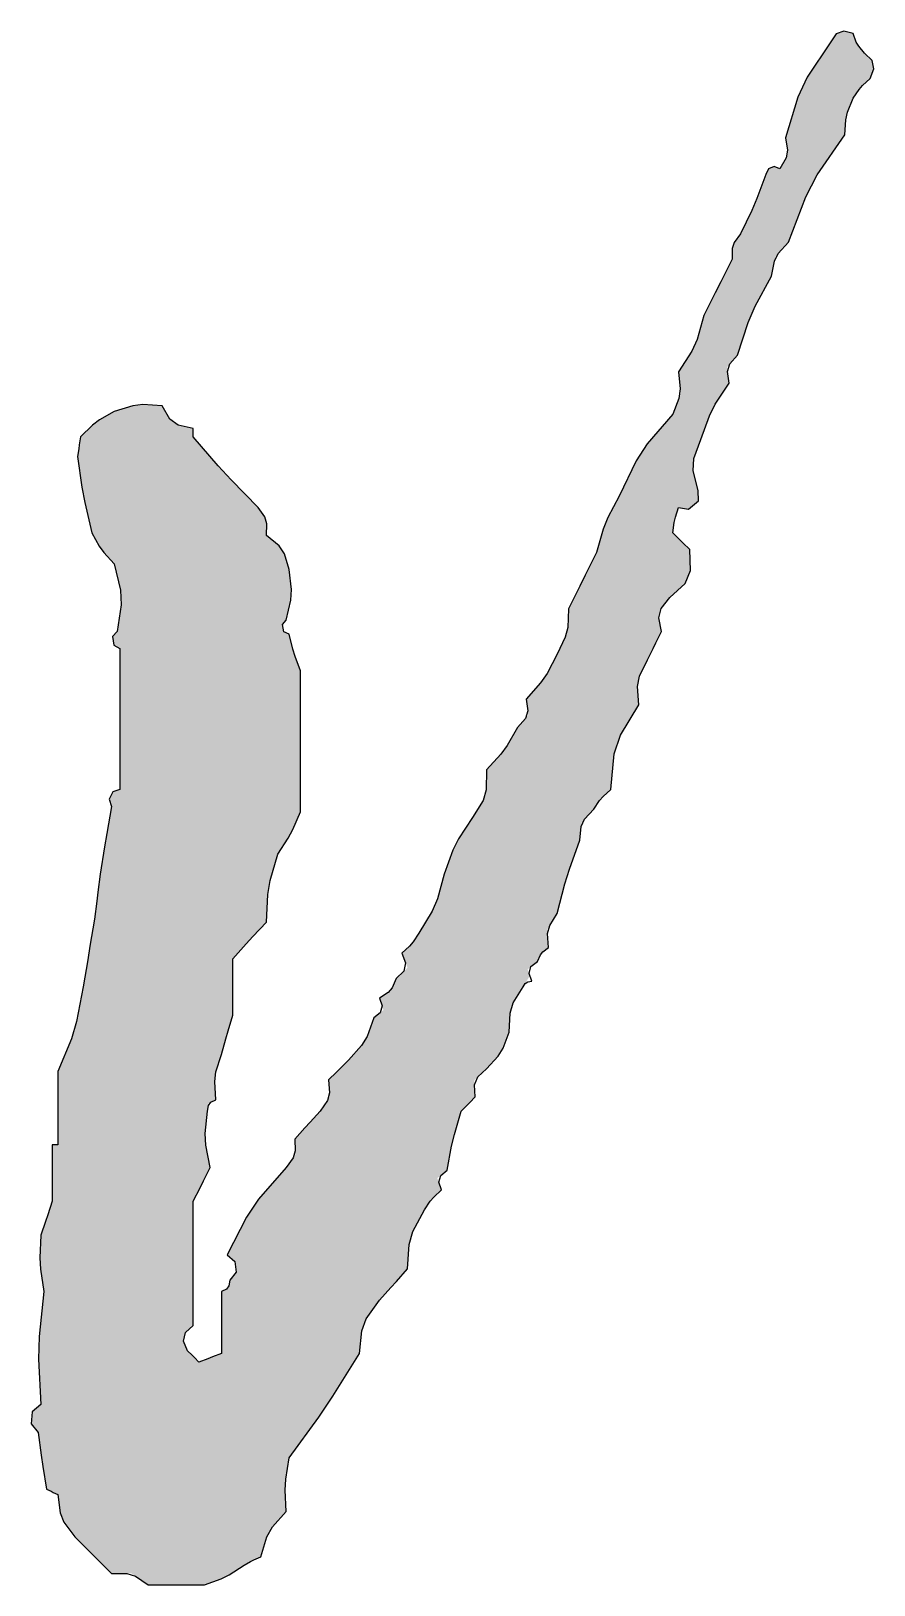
# Model space of a CAD drawing. Header units: millimetres. Extents: x 166235 to 642180, y -176646 to -48310.
# Drawn here: x 271006.4 to 271118.4, y -129368.6 to -129162 of the extents above; entities that cross this region are included whole.
import ezdxf

# ---------------------------------------------------------------- set-up
doc = ezdxf.new("R2010")
doc.units = ezdxf.units.MM
doc.header["$LTSCALE"] = 1000

# ---------------------------------------------------------------- blocks, each defined once
blk = doc.blocks.new('NJH')
h = blk.add_hatch(color=256)
h.dxf.hatch_style = 1
h.paths.add_polyline_path([(15.068581, 5.141846), (15.074138, 5.161295), (15.085252, 5.200193), (15.085252, 5.255761), (15.085252, 5.283545), (15.085252, 5.339113), (15.126635, 5.384572), (15.168604, 5.429412), (15.171492, 5.496952), (15.177216, 5.53129), (15.196388, 5.596116), (15.221645, 5.636029), (15.232881, 5.657097), (15.251956, 5.700307), (15.251956, 5.839227), (15.251956, 5.908687), (15.251956, 6.047608), (15.235419, 6.091942), (15.224172, 6.137906), (15.211479, 6.144198), (15.207929, 6.161947), (15.217226, 6.172637), (15.2282, 6.221508), (15.229665, 6.247879), (15.224172, 6.297665), (15.212962, 6.336136), (15.199804, 6.355873), (15.168604, 6.381017), (15.169486, 6.410011), (15.164462, 6.426757), (15.147766, 6.450478), (15.081664, 6.517849), (15.049646, 6.552651), (14.988007, 6.624128), (14.988007, 6.644966), (14.950963, 6.65244), (14.930124, 6.667595), (14.911601, 6.700535), (14.864141, 6.703592), (14.838974, 6.700631), (14.793519, 6.686642), (14.757464, 6.66574), (14.740329, 6.652888), (14.710166, 6.624128), (14.706829, 6.599767), (14.70322, 6.575506), (14.713877, 6.499961), (14.720849, 6.462314), (14.737951, 6.387963), (14.756382, 6.354972), (14.767812, 6.339257), (14.793519, 6.311557), (14.809312, 6.246713), (14.810809, 6.210786), (14.800465, 6.144852), (14.788954, 6.132478), (14.792509, 6.111148), (14.807411, 6.103176), (14.807411, 5.964256), (14.807411, 5.894795), (14.807411, 5.755875), (14.789843, 5.749651), (14.781011, 5.731988), (14.786573, 5.714199), (14.775459, 5.647517), (14.769902, 5.614176), (14.758789, 5.547494), (14.753232, 5.50304), (14.750453, 5.480812), (14.744897, 5.436358), (14.733783, 5.369676), (14.728226, 5.336335), (14.717112, 5.269653), (14.700794, 5.184174), (14.688027, 5.141618), (14.654598, 5.061272), (14.654598, 4.989034), (14.654598, 4.952914), (14.654598, 4.880676), (14.640706, 4.880676), (14.640706, 4.825107), (14.640706, 4.797323), (14.640706, 4.741755), (14.629592, 4.708414), (14.624036, 4.691744), (14.612922, 4.658403), (14.610598, 4.602814), (14.612011, 4.574562), (14.619868, 4.519482), (14.608772, 4.408866), (14.607367, 4.352673), (14.612922, 4.241641), (14.591648, 4.223556), (14.588704, 4.194121), (14.605976, 4.172181), (14.613767, 4.116534), (14.617936, 4.088744), (14.626814, 4.03326), (14.637928, 4.027703), (14.654598, 4.01937), (14.660208, 3.974834), (14.669623, 3.951296), (14.696274, 3.915178), (14.732394, 3.879059), (14.750453, 3.860999), (14.786573, 3.82488), (14.836143, 3.825356), (14.876871, 3.797095), (14.932439, 3.797095), (14.960223, 3.797095), (15.015792, 3.797095), (15.056736, 3.811754), (15.076743, 3.821757), (15.125939, 3.854237), (15.154712, 3.866556), (15.169195, 3.915461), (15.182952, 3.939919), (15.217226, 3.977692), (15.214402, 4.030479), (15.215822, 4.057467), (15.224172, 4.109667), (15.296933, 4.210159), (15.331736, 4.261668), (15.397823, 4.36667), (15.40317, 4.422673), (15.41418, 4.452558), (15.446445, 4.498644), (15.474268, 4.529172), (15.48816, 4.544453), (15.515905, 4.57505), (15.519946, 4.635597), (15.529026, 4.667375), (15.564182, 4.733292), (15.580395, 4.752208), (15.599258, 4.769539), (15.589015, 4.798761), (15.61315, 4.818161), (15.62436, 4.877082), (15.631335, 4.906377), (15.64788, 4.964028), (15.661772, 4.97792), (15.68261, 4.998758), (15.680107, 5.040047), (15.710394, 5.068218), (15.73918, 5.099364), (15.75113, 5.118784), (15.765962, 5.158517), (15.768173, 5.205039), (15.77602, 5.23015), (15.800693, 5.269653), (15.816763, 5.297148), (15.811288, 5.312768), (15.835423, 5.332167), (15.845065, 5.352931), (15.863207, 5.366897), (15.859975, 5.411986), (15.884045, 5.45025), (15.903169, 5.523371), (15.914323, 5.559622), (15.939613, 5.630846), (15.944816, 5.674577), (15.974343, 5.707253), (15.992275, 5.734058), (16.016019, 5.755875), (16.024532, 5.843323), (16.039821, 5.88919), (16.08548, 5.964256), (16.082336, 6.009376), (16.087042, 6.034476), (16.106318, 6.075392), (16.12021, 6.103176), (16.127156, 6.117068), (16.141048, 6.144852), (16.134701, 6.178628), (16.140391, 6.201389), (16.161886, 6.228205), (16.199315, 6.262965), (16.212609, 6.29525), (16.210508, 6.346287), (16.193838, 6.362958), (16.168832, 6.387963), (16.173476, 6.419736), (16.182724, 6.450478), (16.207878, 6.445638), (16.232281, 6.466555), (16.231346, 6.492154), (16.218684, 6.540615), (16.22034, 6.570421), (16.238292, 6.617182), (16.259355, 6.67563), (16.273632, 6.704184), (16.307753, 6.756103), (16.302308, 6.795591), (16.328591, 6.825563), (16.354875, 6.906017), (16.37181, 6.945533), (16.411943, 7.020052), (16.421227, 7.067504), (16.453619, 7.103404), (16.496116, 7.214889), (16.524703, 7.269205), (16.59254, 7.367353), (16.595385, 7.414247), (16.613378, 7.457651), (16.631306, 7.484453), (16.655054, 7.506274), (16.664152, 7.530219), (16.659545, 7.550949), (16.624909, 7.58456), (16.613378, 7.61741), (16.590358, 7.623207), (16.571341, 7.616076), (16.557809, 7.596572), (16.499692, 7.50984), (16.47646, 7.460471), (16.446673, 7.360407), (16.452547, 7.319873), (16.432781, 7.284001), (16.41885, 7.28946), (16.404374, 7.283669), (16.398051, 7.270109), (16.375828, 7.210646), (16.363269, 7.181343), (16.335537, 7.124242), (16.320208, 7.102799), (16.315301, 7.088079), (16.314699, 7.061728), (16.286914, 7.00616), (16.273022, 6.978376), (16.245238, 6.922807), (16.228709, 6.864157), (16.215658, 6.835155), (16.182724, 6.783887), (16.18845, 6.730105), (16.168832, 6.679696), (16.105843, 6.606817), (16.07852, 6.565113), (16.036857, 6.478262), (16.008956, 6.425315), (15.9976, 6.396924), (15.981289, 6.339341), (15.953505, 6.283773), (15.939613, 6.255989), (15.911829, 6.200421), (15.910225, 6.154626), (15.90418, 6.130446), (15.884045, 6.089284), (15.859141, 6.04143), (15.843402, 6.018537), (15.807639, 5.978148), (15.813082, 5.938659), (15.786801, 5.908687), (15.76076, 5.864046), (15.745144, 5.842752), (15.710394, 5.804497), (15.709516, 5.755271), (15.701576, 5.728277), (15.675664, 5.686415), (15.641401, 5.63459), (15.627106, 5.606), (15.606204, 5.547494), (15.589138, 5.486352), (15.576196, 5.456152), (15.534535, 5.386271), (15.520876, 5.370337), (15.502013, 5.353005), (15.515625, 5.31718), (15.488121, 5.290491), (15.474895, 5.259656), (15.446445, 5.241869), (15.456688, 5.212647), (15.432553, 5.193247), (15.416186, 5.147483), (15.402716, 5.125034), (15.370039, 5.089056), (15.35059, 5.069607), (15.340866, 5.059883), (15.321417, 5.040434), (15.323903, 4.99871), (15.300579, 4.964028), (15.269446, 4.929185), (15.238064, 4.894568), (15.239226, 4.856362), (15.217226, 4.825107), (15.148881, 4.746674), (15.118849, 4.702342), (15.07136, 4.609781), (15.090772, 4.593775), (15.093731, 4.567142), (15.078306, 4.547266), (15.07477, 4.528212), (15.057468, 4.519482), (15.057468, 4.458357), (15.057468, 4.427795), (15.057468, 4.36667), (15.035239, 4.358338), (15.0019, 4.345832), (14.974116, 4.373613), (14.964303, 4.397278), (14.969097, 4.418851), (14.988007, 4.43613), (14.988007, 4.55838), (14.988007, 4.619505), (14.988007, 4.741755), (15.004678, 4.775096), (15.013013, 4.791766), (15.029684, 4.825107), (15.018639, 4.879638), (15.017188, 4.908668), (15.024562, 4.982218), (15.043576, 4.991812), (15.040321, 5.048656), (15.057468, 5.102948)])
for p, q in [((16.571341, 7.616076), (16.557809, 7.596572)), ((16.590358, 7.623207), (16.571341, 7.616076)), ((16.613378, 7.61741), (16.590358, 7.623207)), ((16.620797, 7.596274), (16.613378, 7.61741)), ((16.557809, 7.596572), (16.499692, 7.50984)), ((16.626719, 7.585911), (16.620797, 7.596274)), ((16.641162, 7.568788), (16.626719, 7.585911)), ((16.659545, 7.550949), (16.641162, 7.568788)), ((16.664152, 7.530219), (16.659545, 7.550949)), ((16.499692, 7.50984), (16.47646, 7.460471)), ((16.636191, 7.488942), (16.655054, 7.506274)), ((16.655054, 7.506274), (16.664152, 7.530219)), ((16.613378, 7.457651), (16.62762, 7.478943)), ((16.62762, 7.478943), (16.636191, 7.488942)), ((16.47646, 7.460471), (16.446673, 7.360407)), ((16.594785, 7.404354), (16.599183, 7.423408)), ((16.599183, 7.423408), (16.613378, 7.457651)), ((16.59254, 7.367353), (16.594785, 7.404354)), ((16.446673, 7.360407), (16.451128, 7.329665)), ((16.524703, 7.269205), (16.59254, 7.367353)), ((16.447772, 7.311207), (16.432781, 7.284001)), ((16.451128, 7.329665), (16.447772, 7.311207)), ((16.398051, 7.270109), (16.375828, 7.210646)), ((16.404374, 7.283669), (16.398051, 7.270109)), ((16.41885, 7.28946), (16.404374, 7.283669)), ((16.432781, 7.284001), (16.41885, 7.28946)), ((16.496116, 7.214889), (16.524703, 7.269205)), ((16.375828, 7.210646), (16.363269, 7.181343)), ((16.453619, 7.103404), (16.496116, 7.214889)), ((16.363269, 7.181343), (16.335537, 7.124242)), ((16.335537, 7.124242), (16.320208, 7.102799)), ((16.315301, 7.088079), (16.314699, 7.061728)), ((16.320208, 7.102799), (16.315301, 7.088079)), ((16.428647, 7.075728), (16.453619, 7.103404)), ((16.314699, 7.061728), (16.286914, 7.00616)), ((16.411943, 7.020052), (16.4191, 7.056634)), ((16.4191, 7.056634), (16.428647, 7.075728)), ((16.286914, 7.00616), (16.273022, 6.978376)), ((16.37181, 6.945533), (16.411943, 7.020052)), ((16.273022, 6.978376), (16.245238, 6.922807)), ((16.354875, 6.906017), (16.37181, 6.945533)), ((16.245238, 6.922807), (16.228709, 6.864157)), ((16.328591, 6.825563), (16.354875, 6.906017)), ((16.228709, 6.864157), (16.215658, 6.835155)), ((16.215658, 6.835155), (16.182724, 6.783887)), ((16.309466, 6.803753), (16.328591, 6.825563)), ((16.182724, 6.783887), (16.187175, 6.742078)), ((16.303791, 6.784838), (16.309466, 6.803753)), ((16.307753, 6.756103), (16.303791, 6.784838)), ((16.187175, 6.742078), (16.184081, 6.718879)), ((16.273632, 6.704184), (16.307753, 6.756103)), ((14.838974, 6.700631), (14.793519, 6.686642)), ((14.864141, 6.703592), (14.838974, 6.700631)), ((14.911601, 6.700535), (14.864141, 6.703592)), ((14.930124, 6.667595), (14.911601, 6.700535)), ((16.184081, 6.718879), (16.168832, 6.679696)), ((16.259355, 6.67563), (16.273632, 6.704184)), ((14.757464, 6.66574), (14.740329, 6.652888)), ((14.793519, 6.686642), (14.757464, 6.66574)), ((14.950963, 6.65244), (14.930124, 6.667595)), ((16.168832, 6.679696), (16.105843, 6.606817)), ((16.238292, 6.617182), (16.259355, 6.67563)), ((14.710166, 6.624128), (14.7075, 6.604664)), ((14.740329, 6.652888), (14.710166, 6.624128)), ((14.988007, 6.644966), (14.950963, 6.65244)), ((14.988007, 6.636631), (14.988007, 6.644966)), ((14.988007, 6.632463), (14.988007, 6.636631)), ((14.988007, 6.624128), (14.988007, 6.632463)), ((15.049646, 6.552651), (14.988007, 6.624128)), ((14.706111, 6.594939), (14.70322, 6.575506)), ((14.7075, 6.604664), (14.706111, 6.594939)), ((16.105843, 6.606817), (16.07852, 6.565113)), ((16.22034, 6.570421), (16.238292, 6.617182)), ((14.70322, 6.575506), (14.713877, 6.499961)), ((15.081664, 6.517849), (15.049646, 6.552651)), ((16.07852, 6.565113), (16.036857, 6.478262)), ((16.218684, 6.540615), (16.22034, 6.570421)), ((15.147766, 6.450478), (15.081664, 6.517849)), ((16.231346, 6.492154), (16.218684, 6.540615)), ((14.713877, 6.499961), (14.720849, 6.462314)), ((16.036857, 6.478262), (16.008956, 6.425315)), ((16.207878, 6.445638), (16.232281, 6.466555)), ((16.232281, 6.466555), (16.231346, 6.492154)), ((14.720849, 6.462314), (14.737951, 6.387963)), ((15.164462, 6.426757), (15.147766, 6.450478)), ((16.175345, 6.425948), (16.182724, 6.450478)), ((16.182724, 6.450478), (16.207878, 6.445638)), ((15.169486, 6.410011), (15.164462, 6.426757)), ((15.168604, 6.381017), (15.169486, 6.410011)), ((15.9976, 6.396924), (15.981289, 6.339341)), ((16.008956, 6.425315), (15.9976, 6.396924)), ((16.168832, 6.387963), (16.172537, 6.41331)), ((16.172537, 6.41331), (16.175345, 6.425948)), ((14.737951, 6.387963), (14.756382, 6.354972)), ((14.756382, 6.354972), (14.767812, 6.339257)), ((15.199804, 6.355873), (15.168604, 6.381017)), ((15.212962, 6.336136), (15.199804, 6.355873)), ((16.185502, 6.371293), (16.168832, 6.387963)), ((16.193838, 6.362958), (16.185502, 6.371293)), ((16.210508, 6.346287), (16.193838, 6.362958)), ((14.767812, 6.339257), (14.793519, 6.311557)), ((15.224172, 6.297665), (15.212962, 6.336136)), ((15.981289, 6.339341), (15.953505, 6.283773)), ((16.212609, 6.29525), (16.210508, 6.346287)), ((14.793519, 6.311557), (14.809312, 6.246713)), ((15.229665, 6.247879), (15.224172, 6.297665)), ((15.953505, 6.283773), (15.939613, 6.255989)), ((16.199315, 6.262965), (16.212609, 6.29525)), ((14.809312, 6.246713), (14.810809, 6.210786)), ((15.2282, 6.221508), (15.229665, 6.247879)), ((15.939613, 6.255989), (15.911829, 6.200421)), ((16.161886, 6.228205), (16.199315, 6.262965)), ((14.810809, 6.210786), (14.800465, 6.144852)), ((15.217226, 6.172637), (15.2282, 6.221508)), ((15.911829, 6.200421), (15.910225, 6.154626)), ((16.134701, 6.178628), (16.140391, 6.201389)), ((16.140391, 6.201389), (16.161886, 6.228205)), ((15.207929, 6.161947), (15.217226, 6.172637)), ((15.211479, 6.144198), (15.207929, 6.161947)), ((16.141048, 6.144852), (16.134701, 6.178628)), ((14.800465, 6.144852), (14.788954, 6.132478)), ((14.788954, 6.132478), (14.792509, 6.111148)), ((15.224172, 6.137906), (15.211479, 6.144198)), ((15.233154, 6.101199), (15.224172, 6.137906)), ((15.90418, 6.130446), (15.884045, 6.089284)), ((15.910225, 6.154626), (15.90418, 6.130446)), ((16.127156, 6.117068), (16.141048, 6.144852)), ((14.792509, 6.111148), (14.807411, 6.103176)), ((14.807411, 6.103176), (14.807411, 5.964256)), ((15.238749, 6.083015), (15.233154, 6.101199)), ((15.884045, 6.089284), (15.859141, 6.04143)), ((16.106318, 6.075392), (16.12021, 6.103176)), ((16.12021, 6.103176), (16.127156, 6.117068)), ((15.251956, 6.047608), (15.238749, 6.083015)), ((15.251956, 5.908687), (15.251956, 6.047608)), ((16.087042, 6.034476), (16.106318, 6.075392)), ((15.843402, 6.018537), (15.807639, 5.978148)), ((15.859141, 6.04143), (15.843402, 6.018537)), ((16.082336, 6.009376), (16.087042, 6.034476)), ((16.08548, 5.964256), (16.082336, 6.009376)), ((15.807639, 5.978148), (15.8116, 5.949412)), ((14.807411, 5.964256), (14.807411, 5.894795)), ((15.805925, 5.930497), (15.786801, 5.908687)), ((15.8116, 5.949412), (15.805925, 5.930497)), ((16.039821, 5.88919), (16.08548, 5.964256)), ((14.807411, 5.894795), (14.807411, 5.755875)), ((15.251956, 5.839227), (15.251956, 5.908687)), ((15.786801, 5.908687), (15.76076, 5.864046)), ((15.76076, 5.864046), (15.745144, 5.842752)), ((16.024532, 5.843323), (16.039821, 5.88919)), ((15.251956, 5.700307), (15.251956, 5.839227)), ((15.745144, 5.842752), (15.710394, 5.804497)), ((16.016019, 5.755875), (16.024532, 5.843323)), ((15.710394, 5.804497), (15.709516, 5.755271)), ((14.789843, 5.749651), (14.781011, 5.731988)), ((14.807411, 5.755875), (14.789843, 5.749651)), ((15.709516, 5.755271), (15.701576, 5.728277)), ((15.997157, 5.738544), (16.016019, 5.755875)), ((14.786573, 5.714199), (14.775459, 5.647517)), ((14.781011, 5.731988), (14.786573, 5.714199)), ((15.701576, 5.728277), (15.675664, 5.686415)), ((15.951835, 5.682345), (15.974343, 5.707253)), ((15.974343, 5.707253), (15.988586, 5.728544)), ((15.988586, 5.728544), (15.997157, 5.738544)), ((15.232881, 5.657097), (15.251956, 5.700307)), ((15.675664, 5.686415), (15.641401, 5.63459)), ((15.939613, 5.630846), (15.943579, 5.664183)), ((15.943579, 5.664183), (15.951835, 5.682345)), ((14.775459, 5.647517), (14.769902, 5.614176)), ((15.196388, 5.596116), (15.221645, 5.636029)), ((15.221645, 5.636029), (15.232881, 5.657097)), ((15.641401, 5.63459), (15.627106, 5.606)), ((15.914323, 5.559622), (15.939613, 5.630846)), ((14.769902, 5.614176), (14.758789, 5.547494)), ((15.177216, 5.53129), (15.196388, 5.596116)), ((15.627106, 5.606), (15.606204, 5.547494)), ((15.903169, 5.523371), (15.914323, 5.559622)), ((14.758789, 5.547494), (14.753232, 5.50304)), ((15.171492, 5.496952), (15.177216, 5.53129)), ((15.606204, 5.547494), (15.589138, 5.486352)), ((15.884045, 5.45025), (15.903169, 5.523371)), ((14.750453, 5.480812), (14.744897, 5.436358)), ((14.753232, 5.50304), (14.750453, 5.480812)), ((15.168604, 5.429412), (15.171492, 5.496952)), ((15.589138, 5.486352), (15.576196, 5.456152)), ((14.744897, 5.436358), (14.733783, 5.369676)), ((15.576196, 5.456152), (15.54369, 5.401628)), ((15.865746, 5.42116), (15.884045, 5.45025)), ((15.135014, 5.393524), (15.168604, 5.429412)), ((15.54369, 5.401628), (15.529447, 5.380336)), ((15.86075, 5.401177), (15.865746, 5.42116)), ((15.863207, 5.366897), (15.86075, 5.401177)), ((14.733783, 5.369676), (14.728226, 5.336335)), ((15.085252, 5.339113), (15.118342, 5.375462)), ((15.118342, 5.375462), (15.135014, 5.393524)), ((15.520876, 5.370337), (15.502013, 5.353005)), ((15.529447, 5.380336), (15.520876, 5.370337)), ((15.84911, 5.356045), (15.863207, 5.366897)), ((14.728226, 5.336335), (14.717112, 5.269653)), ((15.085252, 5.283545), (15.085252, 5.339113)), ((15.502013, 5.353005), (15.511111, 5.32906)), ((15.511111, 5.32906), (15.506505, 5.30833)), ((15.81484, 5.302634), (15.819657, 5.319495)), ((15.819657, 5.319495), (15.835423, 5.332167)), ((15.835423, 5.332167), (15.842916, 5.348303)), ((15.842916, 5.348303), (15.84911, 5.356045)), ((15.085252, 5.255761), (15.085252, 5.283545)), ((15.488121, 5.290491), (15.478024, 5.26695)), ((15.506505, 5.30833), (15.488121, 5.290491)), ((15.805748, 5.278302), (15.811603, 5.282205)), ((15.811603, 5.282205), (15.821531, 5.283545)), ((15.821531, 5.283545), (15.81484, 5.302634)), ((14.717112, 5.269653), (14.700794, 5.184174)), ((15.085252, 5.200193), (15.085252, 5.255761)), ((15.468165, 5.255448), (15.446445, 5.241869)), ((15.446445, 5.241869), (15.453136, 5.22278)), ((15.478024, 5.26695), (15.468165, 5.255448)), ((15.77602, 5.23015), (15.800693, 5.269653)), ((15.800693, 5.269653), (15.805748, 5.278302)), ((15.448318, 5.205919), (15.432553, 5.193247)), ((15.453136, 5.22278), (15.448318, 5.205919)), ((15.765962, 5.158517), (15.768173, 5.205039)), ((15.768173, 5.205039), (15.77602, 5.23015)), ((14.700794, 5.184174), (14.688027, 5.141618)), ((15.074138, 5.161295), (15.085252, 5.200193)), ((15.432553, 5.193247), (15.416186, 5.147483)), ((14.688027, 5.141618), (14.654598, 5.061272)), ((15.057468, 5.102948), (15.068581, 5.141846)), ((15.068581, 5.141846), (15.074138, 5.161295)), ((15.416186, 5.147483), (15.402716, 5.125034)), ((15.75113, 5.118784), (15.765962, 5.158517)), ((15.043976, 5.060228), (15.057468, 5.102948)), ((15.370039, 5.089056), (15.35059, 5.069607)), ((15.402716, 5.125034), (15.370039, 5.089056)), ((15.710394, 5.068218), (15.73918, 5.099364)), ((15.73918, 5.099364), (15.75113, 5.118784)), ((14.654598, 5.061272), (14.654598, 4.989034)), ((15.041015, 5.036539), (15.043976, 5.060228)), ((15.340866, 5.059883), (15.321417, 5.040434)), ((15.35059, 5.069607), (15.340866, 5.059883)), ((15.688483, 5.047838), (15.710394, 5.068218)), ((15.043576, 4.991812), (15.041015, 5.036539)), ((15.321417, 5.040434), (15.323301, 5.008812)), ((15.680799, 5.028628), (15.688483, 5.047838)), ((15.68261, 4.998758), (15.680799, 5.028628)), ((14.654598, 4.989034), (14.654598, 4.952914)), ((15.022738, 4.964028), (15.025273, 4.977687)), ((15.025273, 4.977687), (15.031173, 4.985554)), ((15.031173, 4.985554), (15.043576, 4.991812)), ((15.318257, 4.990315), (15.300579, 4.964028)), ((15.323301, 5.008812), (15.318257, 4.990315)), ((15.64788, 4.964028), (15.661772, 4.97792)), ((15.661772, 4.97792), (15.668718, 4.984866)), ((15.668718, 4.984866), (15.68261, 4.998758)), ((14.654598, 4.952914), (14.654598, 4.880676)), ((15.017188, 4.908668), (15.022738, 4.964028)), ((15.275673, 4.936154), (15.26317, 4.922262)), ((15.300579, 4.964028), (15.275673, 4.936154)), ((15.631335, 4.906377), (15.64788, 4.964028)), ((15.018639, 4.879638), (15.017188, 4.908668)), ((15.26317, 4.922262), (15.238064, 4.894568)), ((15.62436, 4.877082), (15.631335, 4.906377)), ((14.646263, 4.880676), (14.640706, 4.880676)), ((14.640706, 4.880676), (14.640706, 4.825107)), ((14.649041, 4.880676), (14.646263, 4.880676)), ((14.654598, 4.880676), (14.649041, 4.880676)), ((15.029684, 4.825107), (15.018639, 4.879638)), ((15.238946, 4.865574), (15.233923, 4.848828)), ((15.238064, 4.894568), (15.238946, 4.865574)), ((15.61315, 4.818161), (15.62436, 4.877082)), ((14.640706, 4.825107), (14.640706, 4.797323)), ((15.013013, 4.791766), (15.029684, 4.825107)), ((15.217226, 4.825107), (15.148881, 4.746674)), ((15.233923, 4.848828), (15.217226, 4.825107)), ((14.640706, 4.797323), (14.640706, 4.741755)), ((15.004678, 4.775096), (15.013013, 4.791766)), ((15.592567, 4.788628), (15.597385, 4.805489)), ((15.599258, 4.769539), (15.592567, 4.788628)), ((15.597385, 4.805489), (15.61315, 4.818161)), ((14.988007, 4.741755), (15.004678, 4.775096)), ((15.148881, 4.746674), (15.118849, 4.702342)), ((15.571824, 4.742208), (15.580395, 4.752208)), ((15.580395, 4.752208), (15.599258, 4.769539)), ((14.629592, 4.708414), (14.624036, 4.691744)), ((14.640706, 4.741755), (14.629592, 4.708414)), ((14.988007, 4.619505), (14.988007, 4.741755)), ((15.529026, 4.667375), (15.557582, 4.720917)), ((15.557582, 4.720917), (15.571824, 4.742208)), ((14.624036, 4.691744), (14.612922, 4.658403)), ((15.118849, 4.702342), (15.07136, 4.609781)), ((14.612922, 4.658403), (14.610598, 4.602814)), ((15.515905, 4.57505), (15.519946, 4.635597)), ((15.519946, 4.635597), (15.529026, 4.667375)), ((14.610598, 4.602814), (14.612011, 4.574562)), ((14.988007, 4.55838), (14.988007, 4.619505)), ((15.07136, 4.609781), (15.090772, 4.593775)), ((15.090772, 4.593775), (15.093731, 4.567142)), ((14.612011, 4.574562), (14.619868, 4.519482)), ((14.988007, 4.43613), (14.988007, 4.55838)), ((15.093731, 4.567142), (15.078306, 4.547266)), ((15.48816, 4.544453), (15.515905, 4.57505)), ((14.619868, 4.519482), (14.608772, 4.408866)), ((15.06987, 4.52574), (15.057468, 4.519482)), ((15.057468, 4.519482), (15.057468, 4.458357)), ((15.075771, 4.533607), (15.06987, 4.52574)), ((15.078306, 4.547266), (15.075771, 4.533607)), ((15.446445, 4.498644), (15.474268, 4.529172)), ((15.474268, 4.529172), (15.48816, 4.544453)), ((15.41418, 4.452558), (15.446445, 4.498644)), ((15.057468, 4.458357), (15.057468, 4.427795)), ((15.40317, 4.422673), (15.41418, 4.452558)), ((14.608772, 4.408866), (14.607367, 4.352673)), ((14.964303, 4.397278), (14.969097, 4.418851)), ((14.969097, 4.418851), (14.988007, 4.43613)), ((15.057468, 4.427795), (15.057468, 4.36667)), ((15.397823, 4.36667), (15.40317, 4.422673)), ((14.974115, 4.373616), (14.964303, 4.397278)), ((14.985229, 4.362502), (14.974115, 4.373616)), ((14.990786, 4.356945), (14.985229, 4.362502)), ((15.057468, 4.36667), (15.035239, 4.358338)), ((15.331736, 4.261668), (15.397823, 4.36667)), ((14.607367, 4.352673), (14.612922, 4.241641)), ((15.0019, 4.345832), (14.990786, 4.356945)), ((15.024125, 4.354171), (15.0019, 4.345832)), ((15.035239, 4.358338), (15.024125, 4.354171)), ((15.296933, 4.210159), (15.331736, 4.261668)), ((14.591648, 4.223556), (14.588704, 4.194121)), ((14.612922, 4.241641), (14.591648, 4.223556)), ((15.224172, 4.109667), (15.296933, 4.210159)), ((14.588704, 4.194121), (14.605976, 4.172181)), ((14.605976, 4.172181), (14.613767, 4.116534)), ((14.613767, 4.116534), (14.617936, 4.088744)), ((15.215822, 4.057467), (15.224172, 4.109667)), ((14.617936, 4.088744), (14.626814, 4.03326)), ((15.214402, 4.030479), (15.215822, 4.057467)), ((14.626814, 4.03326), (14.637928, 4.027703)), ((14.637928, 4.027703), (14.643485, 4.024925)), ((14.643485, 4.024925), (14.654598, 4.019368)), ((14.654598, 4.019368), (14.660208, 3.974834)), ((15.217226, 3.977692), (15.214402, 4.030479)), ((14.660208, 3.974834), (14.669623, 3.951296)), ((14.669623, 3.951296), (14.696274, 3.915178)), ((15.182952, 3.939919), (15.217226, 3.977692)), ((14.696274, 3.915178), (14.732394, 3.879059)), ((15.154712, 3.866556), (15.169195, 3.915461)), ((15.169195, 3.915461), (15.182952, 3.939919)), ((14.732394, 3.879059), (14.750453, 3.860999)), ((15.137578, 3.85922), (15.154712, 3.866556)), ((14.750453, 3.860999), (14.786573, 3.82488)), ((15.076743, 3.821757), (15.113036, 3.845718)), ((15.113036, 3.845718), (15.129185, 3.855023)), ((15.129185, 3.855023), (15.137578, 3.85922)), ((14.786573, 3.82488), (14.824361, 3.825243)), ((14.824361, 3.825243), (14.845823, 3.818639)), ((14.845823, 3.818639), (14.876871, 3.797095)), ((14.876871, 3.797095), (14.932439, 3.797095)), ((14.932439, 3.797095), (14.960223, 3.797095)), ((14.960223, 3.797095), (15.015792, 3.797095)), ((15.015792, 3.797095), (15.056736, 3.811754)), ((15.056736, 3.811754), (15.076743, 3.821757))]:
    blk.add_line(p, q)
blk = doc.blocks.new('签名')
at = {"xscale": 54, "yscale": 54, "zscale": 54}
blk.add_blockref('NJH', (-149558.5, 148071.67), dxfattribs=at)

msp = doc.modelspace()

# ---------------------------------------------------------------- block references
at = {"color": 1}
msp.add_blockref('签名', (419777.07, -277645.33), dxfattribs=at)

doc.saveas('drawing.dxf')
